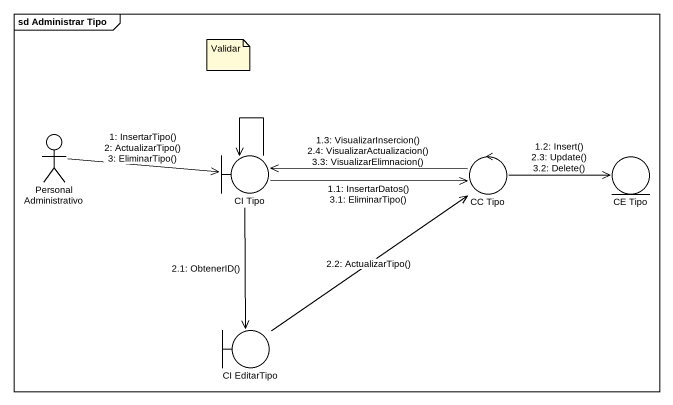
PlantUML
@startuml
mainframe sd Administrar Tipo
actor "Personal Administrativo" as Personal_Administrativo
boundary "CI Tipo" as CI_Tipo
control "CC Tipo" as CC_Tipo
entity "CE Tipo" as CE_Tipo
boundary "CI EditarTipo" as CI_EditarTipo
CI_Tipo --> CI_Tipo
Personal_Administrativo -right-> CI_Tipo : 1: InsertarTipo()\n2: ActualizarTipo()\n3: EliminarTipo()
CI_Tipo -right-> CC_Tipo : 1.1: InsertarDatos()\n3.1: EliminarTipo()
CC_Tipo -right-> CE_Tipo : 1.2: Insert()\n2.3: Update()\n3.2: Delete()
CC_Tipo -left-> CI_Tipo : 1.3: VisualizarInsercion()\n2.4: VisualizarActualizacion()\n3.3: VisualizarElimnacion()
CI_Tipo --> CI_EditarTipo : 2.1: ObtenerID()
CI_EditarTipo -up-> CC_Tipo : 2.2: ActualizarTipo()
note as N1
  Validar
end note
@enduml
